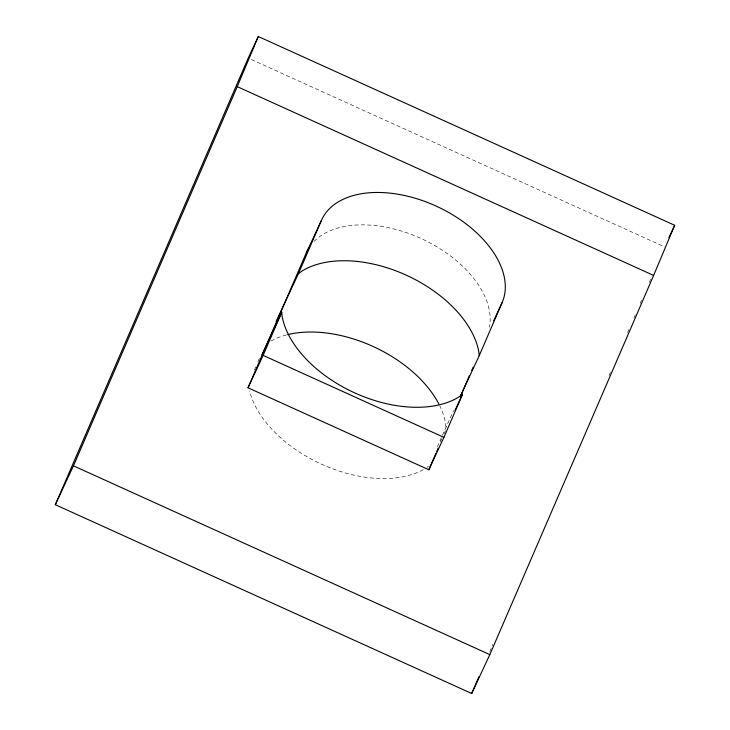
<?xml version="1.0" encoding="UTF-8"?>
<svg xmlns="http://www.w3.org/2000/svg" width="730" height="730" viewBox="0 0 730 730"><rect width="100%" height="100%" fill="white"/><g stroke="black" fill="none" stroke-linecap="round" stroke-linejoin="round"><path stroke-width="0.55" stroke-dasharray="3.65 2.74" d="M254.35 370.037L255.701 366.907M257.955 361.697L260.199 356.495M437.398 446.806L441.896 436.385M442.353 435.335L453.585 410.634M489.775 651.662L492.933 644.344M609.039 375.539L610.399 372.4M627.563 332.652L628.922 329.513M633.886 318.015L635.246 314.876M640.21 303.37L641.57 300.231M649.244 282.446L650.603 279.316M440.272 442.024L441.705 438.958M444.086 433.839L445.519 430.773M426.868 467.41L428.483 466.178M251.339 59.513L664.61 246.886M445.948 427.004L445.555 422.88A105.284 64.24 25 0 0 439.761 405.789M314.073 241.402A99.262 60.563 25 0 1 425.088 240.407A99.262 60.563 25 0 1 489.419 327.323M423.354 469.618A105.284 64.24 25 0 1 321.748 464.28A105.284 64.24 25 0 1 249.56 390.824M271.095 340.965A105.284 64.24 25 0 1 286.671 334.897"/><path stroke-width="1.09" d="M55.316 504.713L73.447 465.831L237.241 86.633L258.301 36.5L674.684 225.287L653.624 275.42L489.83 654.618L471.699 693.5L55.316 504.713L248.227 58.099L258.301 36.5M261.86 354.935L281.734 312.303L282.136 316.428A105.284 64.24 25 0 0 354.981 393.005A105.284 64.24 25 0 0 459.289 396.746L462.537 394.273L443.922 437.361L428.82 469.755L248.018 387.785L306.262 252.954L321.364 220.56A99.262 60.563 25 0 1 435.783 205.933A99.262 60.563 25 0 1 502.167 302.53L479.19 355.729L460.265 396.308M248.018 387.785L263.129 355.382L281.734 312.303M276.123 321.501L298.387 273.75L321.364 220.56M428.82 469.755L435.91 453.348M436.796 451.295L438.119 448.22M460.475 396.463L469.481 375.612M471.735 370.393L473.086 367.263M471.699 693.5L478.926 676.765M493.662 320.753L502.167 302.53M454.982 410.479L462.537 394.273M668.926 237.633L674.684 225.287M298.387 273.75L301.636 271.277A105.284 64.24 25 0 1 405.944 275.027A105.284 64.24 25 0 1 478.789 351.604L479.19 355.729M237.241 86.633L653.624 275.42M263.129 355.382L443.922 437.361M73.447 465.831L489.83 654.618M306.262 252.954A99.262 60.563 25 0 1 308.899 247.945M287.702 334.641A105.284 64.24 25 0 1 438.803 403.873"/></g></svg>
